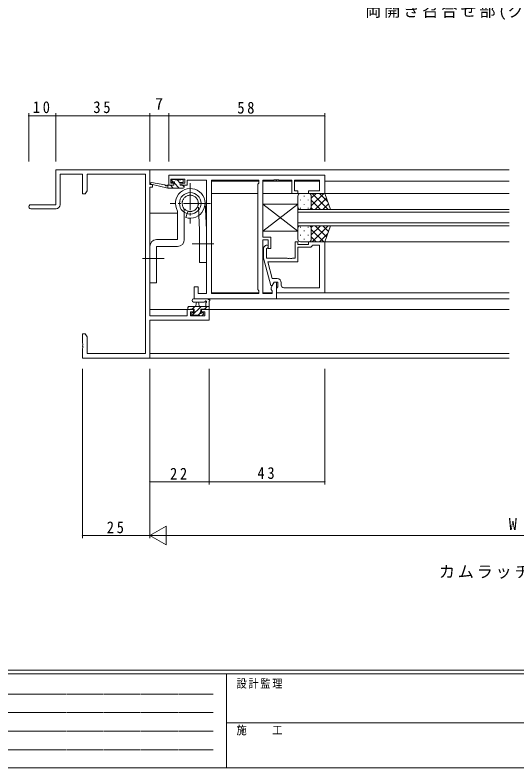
# Model space of a CAD drawing. Units: millimetres on the paper. Extents: x -397 to 397, y -282 to 282.
# Drawn here: x -214.9 to -28.3, y -282.1 to -2.2 of the extents above; entities that cross this region are included whole.
import ezdxf
from ezdxf.enums import TextEntityAlignment as Align

# ---------------------------------------------------------------- set-up
doc = ezdxf.new("R2010")
doc.units = ezdxf.units.MM
for name, pattern in [('USER1', [0.375, 0.25, -0.125]), ('USER2', [13, 10, -1, 1, -1]), ('USER4', [4, 3, -1])]:
    doc.linetypes.add(name, pattern=pattern)
for name, color, linetype, lineweight in [('0-1_YKK_ZWAK', 7, 'Continuous', 18), ('0-3_YKK_11', 7, 'Continuous', 18), ('0-4_YKK_12', 2, 'Continuous', 18), ('0-5_YKK_13', 4, 'Continuous', 18), ('0-6_YKK_D', 6, 'Continuous', 18)]:
    doc.layers.add(name, color=color, linetype=linetype, lineweight=lineweight)
doc.layers.add('0-2_USER1', color=7, linetype='Continuous')
doc.styles.add('ＭＳ ゴシック', font='')
doc.styles.get('ＭＳ ゴシック').set_extended_font_data('MS Gothic')

msp = doc.modelspace()

# ---------------------------------------------------------------- linework, layer by layer
at = {"layer": '0-1_YKK_ZWAK'}
for p, q in [((376.092, -245.7), (-393.908, -245.7)), ((338.292, -247.1), (-393.908, -247.1)), ((-136.308, -247.1), (-136.308, -282.1)), ((-136.308, -265.299), (-7.508, -265.299)), ((-393.908, -282.1), (338.292, -282.1))]:
    msp.add_line(p, q, dxfattribs=at)
at = {"layer": '0-1_YKK_ZWAK', "linetype": 'USER1'}
for p, q in [((-389.31, -254.612), (-141.117, -254.612)), ((-389.31, -261.541), (-141.117, -261.541)), ((-389.31, -268.47), (-141.117, -268.47)), ((-389.31, -275.398), (-141.117, -275.398))]:
    msp.add_line(p, q, dxfattribs=at)
at = {"layer": '0-3_YKK_11'}
for p, q in [((-199.759, -59.7), (-164.759, -59.7)), ((-199.759, -72.7), (-199.759, -59.7)), ((-198.129, -61.33), (-198.129, -72.7)), ((-189.759, -61.33), (-198.129, -61.33)), ((-189.759, -68.7), (-189.759, -61.33)), ((-188.129, -61.33), (-188.129, -67.609)), ((-166.389, -61.33), (-188.129, -61.33)), ((-166.389, -128.07), (-166.389, -61.33)), ((-164.759, -59.7), (-164.759, -65.2)), ((-157.759, -65.5), (-157.759, -61.7)), ((-157.759, -61.7), (-99.759, -61.7)), ((-156.959, -63.2), (-156.959, -64.7)), ((-151.759, -63.2), (-156.959, -63.2)), ((-151.759, -64.7), (-151.759, -63.2)), ((-150.959, -63.63), (-150.959, -64.43)), ((-143.759, -63.63), (-150.959, -63.63)), ((-143.759, -105.77), (-143.759, -63.63)), ((-141.829, -63.63), (-141.829, -105.77)), ((-124.259, -63.63), (-141.829, -63.63)), ((-141.829, -63.63), (-141.829, -105.77)), ((-124.259, -64.7), (-124.259, -63.63)), ((-122.759, -63.63), (-122.759, -84.8)), ((-118.717, -63.63), (-122.759, -63.63)), ((-118.534, -63.51), (-118.717, -63.63)), ((-117.984, -63.51), (-118.534, -63.51)), ((-117.801, -63.63), (-117.984, -63.51)), ((-117.717, -63.63), (-117.801, -63.63)), ((-117.534, -63.51), (-117.717, -63.63)), ((-116.984, -63.51), (-117.534, -63.51)), ((-116.801, -63.63), (-116.984, -63.51)), ((-111.959, -63.63), (-116.801, -63.63)), ((-111.959, -68.5), (-111.959, -63.63)), ((-110.959, -63.63), (-110.959, -67.5)), ((-101.689, -63.63), (-110.959, -63.63)), ((-101.689, -67.5), (-101.689, -63.63)), ((-99.759, -61.7), (-99.759, -68.5)), ((-164.759, -65.2), (-163.759, -65.2)), ((-164.759, -66.2), (-164.759, -113.97)), ((-163.759, -66.2), (-164.759, -66.2)), ((-163.759, -65.2), (-163.759, -66.2)), ((-155.859, -65.5), (-157.759, -65.5)), ((-156.959, -64.7), (-155.859, -64.7)), ((-155.859, -64.7), (-155.859, -65.5)), ((-152.859, -64.7), (-151.759, -64.7)), ((-152.859, -65.5), (-152.859, -64.7)), ((-150.959, -65.5), (-152.859, -65.5)), ((-150.959, -64.43), (-150.959, -65.5)), ((-124.689, -65.13), (-124.259, -64.7)), ((-124.689, -104.27), (-124.689, -65.13)), ((-188.759, -68.7), (-189.759, -68.7)), ((-188.129, -67.609), (-188.759, -68.7)), ((-109.759, -68.5), (-111.959, -68.5)), ((-110.959, -67.5), (-109.759, -67.5)), ((-109.759, -67.5), (-109.759, -68.5)), ((-105.759, -67.5), (-101.689, -67.5)), ((-105.759, -68.5), (-105.759, -67.5)), ((-99.759, -68.5), (-105.759, -68.5)), ((-209.009, -72.7), (-199.759, -72.7)), ((-199.629, -74.2), (-209.009, -74.2)), ((-122.759, -84.8), (-119.759, -84.8)), ((-122.759, -85.8), (-122.759, -105.77)), ((-120.759, -85.8), (-122.759, -85.8)), ((-120.759, -89), (-120.759, -85.8)), ((-119.759, -84.8), (-119.759, -89)), ((-110.759, -86.5), (-110.759, -92.6)), ((-109.759, -86.5), (-110.759, -86.5)), ((-109.759, -87.5), (-109.759, -86.5)), ((-105.759, -86.5), (-105.759, -87.5)), ((-99.759, -86.5), (-105.759, -86.5)), ((-99.759, -105.5), (-99.759, -86.5)), ((-121.783, -87.876), (-122.559, -88.651)), ((-122.559, -88.651), (-122.559, -92.597)), ((-121.359, -89.149), (-120.935, -88.724)), ((-121.359, -92.6), (-121.359, -89.149)), ((-119.759, -89), (-120.759, -89)), ((-105.759, -87.5), (-109.759, -87.5)), ((-109.759, -88.5), (-104.959, -88.5)), ((-109.759, -93.9), (-109.759, -88.5)), ((-104.959, -88.5), (-104.459, -88)), ((-104.459, -88), (-104.259, -87.8)), ((-104.259, -87.8), (-101.689, -87.8)), ((-101.689, -87.8), (-101.689, -103.57)), ((-101.689, -87.8), (-101.689, -103.57)), ((-122.559, -92.597), (-119.852, -102.7)), ((-113.717, -92.6), (-121.359, -92.6)), ((-120.968, -93.9), (-109.759, -93.9)), ((-119.279, -100.2), (-120.968, -93.9)), ((-113.534, -92.72), (-113.717, -92.6)), ((-112.984, -92.72), (-113.534, -92.72)), ((-112.801, -92.6), (-112.984, -92.72)), ((-112.717, -92.6), (-112.801, -92.6)), ((-112.534, -92.72), (-112.717, -92.6)), ((-111.984, -92.72), (-112.534, -92.72)), ((-111.801, -92.6), (-111.984, -92.72)), ((-110.759, -92.6), (-111.801, -92.6)), ((-117.459, -100.2), (-119.279, -100.2)), ((-148.259, -103.2), (-146.759, -103.2)), ((-148.259, -107.7), (-148.259, -103.2)), ((-146.759, -103.2), (-146.759, -105.77)), ((-119.852, -102.7), (-119.252, -102.7)), ((-119.689, -103.457), (-118.559, -101.5)), ((-119.689, -104.27), (-119.689, -103.457)), ((-119.252, -102.7), (-118.559, -101.5)), ((-118.559, -101.5), (-117.759, -101.5)), ((-118.559, -101.5), (-117.259, -101.5)), ((-117.759, -101.5), (-117.759, -107.7)), ((-117.459, -103.5), (-117.759, -103.8)), ((-117.259, -103.3), (-117.459, -103.5)), ((-117.259, -101.5), (-117.259, -103.3)), ((-115.959, -102.57), (-115.959, -101.7)), ((-146.759, -105.77), (-143.759, -105.77)), ((-141.829, -105.77), (-124.259, -105.77)), ((-124.259, -104.7), (-124.689, -104.27)), ((-124.259, -105.77), (-124.259, -104.7)), ((-122.759, -105.77), (-119.259, -105.77)), ((-119.259, -104.7), (-119.689, -104.27)), ((-119.259, -105.77), (-119.259, -104.7)), ((-117.759, -103.8), (-117.759, -105.5)), ((-117.759, -105.5), (-99.759, -105.5)), ((-101.689, -103.57), (-114.959, -103.57)), ((-117.759, -107.7), (-148.259, -107.7)), ((-150.859, -111.7), (-148.559, -111.7)), ((-150.859, -113.97), (-150.859, -111.7)), ((-148.559, -111.7), (-148.559, -112.5)), ((-145.559, -111.7), (-142.759, -111.7)), ((-145.559, -112.5), (-145.559, -111.7)), ((-142.759, -111.7), (-142.759, -115.6)), ((-164.759, -113.97), (-150.859, -113.97)), ((-149.659, -112.5), (-149.659, -113.97)), ((-148.559, -112.5), (-149.659, -112.5)), ((-149.659, -113.97), (-144.389, -113.97)), ((-144.389, -112.5), (-145.559, -112.5)), ((-144.389, -113.97), (-144.389, -112.5)), ((-164.759, -115.6), (-164.759, -129.7)), ((-142.759, -115.6), (-164.759, -115.6)), ((-189.759, -120.7), (-188.759, -120.7)), ((-189.759, -124.242), (-189.759, -120.7)), ((-188.759, -120.7), (-188.129, -121.791)), ((-188.129, -121.791), (-188.129, -128.07)), ((-189.639, -124.425), (-189.759, -124.242)), ((-189.759, -125.158), (-189.639, -124.975)), ((-189.759, -125.242), (-189.759, -125.158)), ((-189.639, -125.425), (-189.759, -125.242)), ((-189.639, -124.975), (-189.639, -124.425)), ((-189.639, -125.975), (-189.639, -125.425)), ((-189.759, -126.158), (-189.639, -125.975)), ((-189.759, -129.7), (-189.759, -126.158)), ((-188.129, -128.07), (-166.389, -128.07)), ((-164.759, -129.7), (-189.759, -129.7))]:
    msp.add_line(p, q, dxfattribs=at)
for centre, radius, start, end in [((-209.009, -73.45), 0.75, 89.99999, 270.00001), ((-199.629, -72.7), 1.5, 270.00001, 359.99999), ((-121.359, -88.3), 0.6, 314.99999, 135.00001), ((-117.459, -101.7), 1.5, 0.00001, 89.99999), ((-114.959, -102.57), 1, 180.00001, 269.99999)]:
    msp.add_arc(centre, radius, start, end, dxfattribs=at)
at = {"layer": '0-4_YKK_12'}
for p, q in [((-165.059, -59.7), (-31.259, -59.7)), ((-141.829, -63.9), (-141.829, -105.47)), ((-141.829, -63.9), (-124.261, -63.9)), ((-122.758, -63.9), (-111.961, -63.9)), ((-110.958, -63.9), (-101.691, -63.9)), ((-99.759, -63.9), (-31.259, -63.9)), ((-164.259, -65.107), (-164.259, -65.2)), ((-141.829, -68.5), (-124.689, -68.5)), ((-122.759, -68.5), (-31.259, -68.5)), ((-109.76, -74.501), (-31.259, -74.501)), ((-109.76, -80.501), (-109.76, -74.501)), ((-31.259, -75.501), (-109.76, -75.501)), ((-164.759, -75.9), (-154.46, -75.9)), ((-144.071, -75.9), (-143.759, -75.9)), ((-109.76, -79.501), (-31.259, -79.501)), ((-31.259, -80.501), (-109.76, -80.501)), ((-100.259, -86.5), (-31.259, -86.5)), ((-141.829, -105.5), (-124.261, -105.5)), ((-122.758, -105.5), (-119.261, -105.5)), ((-117.759, -105.5), (-31.259, -105.5)), ((-141.829, -107.7), (-31.259, -107.7)), ((-164.759, -111.7), (-148.259, -111.7)), ((-145.859, -111.7), (-31.259, -111.7)), ((-164.759, -128.07), (-31.259, -128.07)), ((-165.059, -129.7), (-31.259, -129.7))]:
    msp.add_line(p, q, dxfattribs=at)
at = {"layer": '0-5_YKK_13'}
for p, q in [((-156.373, -63.388), (-156.873, -63.888)), ((-156.074, -64.268), (-156.664, -63.678)), ((-155.561, -63.3), (-156.161, -63.3)), ((-153.361, -63.5), (-155.361, -63.5)), ((-153.461, -64.636), (-154.597, -63.5)), ((-152.661, -63.3), (-153.161, -63.3)), ((-152.4, -63.451), (-152.513, -63.339)), ((-152.361, -64.1), (-152.361, -63.6)), ((-158.059, -66.5), (-164.325, -65.093)), ((-159.172, -65.32), (-164.211, -64.504)), ((-158.059, -65.5), (-158.146, -65.486)), ((-158.059, -66.5), (-158.059, -65.5)), ((-155.861, -65.5), (-158.059, -65.5)), ((-152.361, -66.5), (-158.059, -66.5)), ((-156.087, -66.5), (-157.087, -65.5)), ((-156.661, -64.4), (-156.322, -64.4)), ((-155.861, -64.861), (-155.861, -65.5)), ((-153.842, -66.5), (-155.729, -64.613)), ((-153.461, -64.4), (-152.661, -64.4)), ((-153.461, -65.5), (-153.461, -64.4)), ((-152.361, -65.5), (-153.461, -65.5)), ((-152.061, -66.036), (-152.597, -65.5)), ((-152.061, -66.2), (-152.061, -65.8)), ((-109.759, -73.501), (-109.759, -69.501)), ((-108.759, -68.501), (-105.759, -68.501)), ((-107.396, -69.421), (-107.396, -69.621)), ((-99.759, -68.501), (-105.759, -68.501)), ((-104.759, -70.292), (-102.967, -68.501)), ((-104.759, -73.121), (-100.139, -68.501)), ((-104.759, -69.501), (-104.759, -73.101)), ((-104.759, -69.901), (-104.759, -73.501)), ((-104.491, -68.501), (-98.491, -74.501)), ((-101.662, -68.501), (-98.702, -71.461)), ((-97.616, -74.501), (-99.759, -68.501)), ((-144.266, -71.927), (-143.762, -82.076)), ((-109.759, -72.5), (-122.759, -72.5)), ((-122.759, -82.5), (-109.759, -72.5)), ((-122.759, -72.5), (-122.759, -82.5)), ((-109.759, -82.5), (-122.759, -72.5)), ((-109.759, -72.5), (-122.759, -72.5)), ((-122.759, -72.5), (-122.759, -82.5)), ((-109.759, -72.5), (-122.759, -82.5)), ((-109.759, -82.5), (-122.759, -72.5)), ((-109.759, -72.5), (-109.759, -82.5)), ((-109.759, -72.5), (-109.759, -82.5)), ((-108.811, -70.836), (-108.811, -71.036)), ((-107.396, -72.451), (-107.396, -72.651)), ((-105.981, -70.836), (-105.981, -71.036)), ((-104.759, -71.061), (-101.319, -74.501)), ((-103.311, -74.501), (-99.115, -70.305)), ((-100.482, -74.501), (-98.37, -72.389)), ((-151.958, -85.7), (-151.958, -75.541)), ((-108.811, -73.866), (-108.811, -74.066)), ((-105.759, -74.501), (-108.759, -74.501)), ((-105.981, -73.866), (-105.981, -74.066)), ((-105.759, -74.501), (-97.616, -74.501)), ((-104.816, -73.832), (-104.148, -74.501)), ((-150.898, -76.034), (-151.459, -77.431)), ((-146.259, -82.2), (-146.521, -76.646)), ((-108.811, -81.136), (-108.811, -80.936)), ((-105.759, -80.501), (-108.759, -80.501)), ((-105.981, -81.136), (-105.981, -80.936)), ((-97.616, -80.501), (-105.759, -80.501)), ((-104.816, -81.169), (-104.148, -80.501)), ((-104.759, -83.94), (-101.319, -80.501)), ((-104.491, -86.501), (-98.491, -80.501)), ((-103.311, -80.501), (-99.115, -84.696)), ((-100.482, -80.501), (-98.37, -82.612)), ((-97.616, -80.501), (-99.759, -86.501)), ((-146.259, -94.2), (-146.259, -82.2)), ((-143.762, -82.076), (-143.759, -94.2)), ((-109.759, -82.5), (-122.759, -82.5)), ((-122.759, -82.5), (-109.759, -82.5)), ((-109.759, -81.501), (-109.759, -85.501)), ((-108.811, -84.166), (-108.811, -83.966)), ((-107.396, -82.551), (-107.396, -82.351)), ((-105.981, -84.166), (-105.981, -83.966)), ((-104.759, -85.101), (-104.759, -81.501)), ((-104.759, -81.88), (-100.139, -86.501)), ((-104.759, -85.501), (-104.759, -81.901)), ((-101.662, -86.501), (-98.702, -83.54)), ((-108.759, -86.501), (-105.759, -86.501)), ((-107.396, -85.581), (-107.396, -85.381)), ((-99.759, -86.501), (-105.759, -86.501)), ((-104.759, -84.709), (-102.967, -86.501)), ((-162.259, -88.2), (-154.458, -88.2)), ((-162.259, -101.7), (-162.259, -88.2)), ((-143.759, -94.2), (-146.259, -94.2)), ((-148.487, -107.7), (-143.325, -107.7)), ((-148.487, -108.9), (-144.526, -108.903)), ((-142.759, -111.4), (-142.759, -108.72)), ((-150.659, -110.911), (-150.249, -110.5)), ((-150.659, -110.8), (-150.659, -111.4)), ((-142.759, -110.5), (-150.359, -110.5)), ((-150.359, -111.7), (-149.759, -111.7)), ((-149.559, -111.5), (-148.259, -111.5)), ((-149.246, -113.987), (-145.758, -110.5)), ((-149.003, -111.5), (-148.003, -110.5)), ((-148.259, -111.5), (-148.259, -112.9)), ((-147.659, -110.5), (-147.557, -109.356)), ((-146.459, -110.5), (-146.561, -109.356)), ((-145.859, -111.5), (-143.859, -111.5)), ((-145.859, -112.439), (-145.859, -111.5)), ((-144.513, -111.5), (-143.513, -110.5)), ((-143.959, -109.32), (-143.959, -110.5)), ((-143.659, -111.7), (-143.059, -111.7)), ((-149.459, -113.2), (-149.459, -113.7)), ((-148.259, -112.9), (-149.159, -112.9)), ((-149.159, -114), (-148.659, -114)), ((-148.459, -113.8), (-146.359, -113.8)), ((-146.813, -113.8), (-146.061, -113.048)), ((-146.159, -114), (-145.559, -114)), ((-145.059, -112.9), (-145.398, -112.9)), ((-145.347, -113.912), (-144.847, -113.412))]:
    msp.add_line(p, q, dxfattribs=at)
at = {"layer": '0-5_YKK_13', "linetype": 'USER2'}
for p, q in [((-149.759, -64.7), (-149.759, -79.7)), ((-142.259, -72.2), (-157.259, -72.2)), ((-141.008, -87.2), (-149.01, -87.2)), ((-159.508, -92.701), (-167.51, -92.701))]:
    msp.add_line(p, q, dxfattribs=at)
at = {"layer": '0-5_YKK_13', "linetype": 'USER4'}
for p, q in [((-146.521, -76.646), (-146.737, -72.057)), ((-151.958, -75.541), (-151.958, -75.106)), ((-150.533, -75.124), (-150.898, -76.034))]:
    msp.add_line(p, q, dxfattribs=at)
at = {"layer": '0-5_YKK_13'}
for points in [[(-154.458, -75.058), (-154.458, -85.7), (-162.259, -85.7)], [(-164.759, -88.2), (-164.759, -101.7), (-162.259, -101.7)]]:
    msp.add_lwpolyline(points, dxfattribs=at)
msp.add_circle((-149.759, -72.2), 4, dxfattribs=at)
at = {"layer": '0-5_YKK_13', "linetype": 'USER4'}
msp.add_circle((-149.759, -72.2), 3, dxfattribs=at)
at = {"layer": '0-5_YKK_13'}
for centre, radius, start, end in [((-156.661, -64.1), 0.3, 135, 270), ((-156.161, -63.6), 0.3, 90, 135), ((-156.322, -64.1), 0.3, 270, 326.94427), ((-155.861, -64.4), 0.25, 303.05573, 146.94427), ((-155.561, -63.5), 0.2, 0, 90), ((-153.161, -63.5), 0.2, 90, 180), ((-152.661, -63.6), 0.3, 0, 90), ((-152.661, -64.1), 0.3, 270, 0), ((-164.259, -64.8), 0.3, 80.80246, 257.34138), ((-159.22, -65.616), 0.3, 20.80246, 80.80246), ((-158.659, -65.403), 0.3, 200.80246, 320.80246), ((-158.194, -65.782), 0.3, 80.80246, 140.80246), ((-155.561, -64.861), 0.3, 123.05573, 180), ((-149.759, -72.2), 5.5, 251.99529, 211.3077), ((-152.361, -65.8), 0.3, 0, 90), ((-152.361, -66.2), 0.3, 270, 0), ((-108.759, -69.501), 1, 90, 180), ((-105.759, -69.501), 1, 0, 90), ((-105.759, -69.501), 1, 0, 90), ((-108.759, -73.501), 1, 180, 270), ((-105.759, -73.501), 1, 270, 0), ((-105.759, -73.501), 1, 270, 0), ((-108.759, -81.501), 1, 90, 180), ((-105.759, -81.501), 1, 0, 90), ((-105.759, -81.501), 1, 0, 90), ((-162.259, -88.2), 2.5, 90, 180), ((-154.458, -85.7), 2.5, 270, 0), ((-108.759, -85.501), 1, 180, 270), ((-105.759, -85.501), 1, 270, 0), ((-105.759, -85.501), 1, 270, 0), ((-148.487, -108.3), 0.6, 89.95977, 269.95977), ((-147.059, -109.4), 0.5, 5.09207, 174.90793), ((-144.526, -108.603), 0.3, 269.95977, 340.81024), ((-143.959, -108.8), 0.3, 300, 160.81024), ((-143.659, -109.32), 0.3, 120, 180), ((-143.325, -108), 0.3, 40.52878, 90), ((-142.869, -107.61), 0.3, 220.52878, 280.52878), ((-142.759, -108.2), 0.3, 300, 100.52878), ((-142.459, -108.72), 0.3, 120, 180), ((-150.359, -110.8), 0.3, 90, 180), ((-150.359, -111.4), 0.3, 180, 270), ((-149.759, -111.5), 0.2, 270, 0), ((-143.659, -111.5), 0.2, 180, 270), ((-143.059, -111.4), 0.3, 270, 0), ((-149.159, -113.2), 0.3, 90, 180), ((-149.159, -113.7), 0.3, 180, 270), ((-148.659, -113.8), 0.2, 270, 0), ((-146.159, -113.8), 0.2, 180, 270), ((-145.859, -112.9), 0.25, 123.05573, 326.94427), ((-146.159, -112.439), 0.3, 303.05573, 0), ((-145.398, -113.2), 0.3, 90, 146.94427), ((-145.559, -113.7), 0.3, 270, 315), ((-145.059, -113.2), 0.3, 315, 90)]:
    msp.add_arc(centre, radius, start, end, dxfattribs=at)
at = {"layer": '0-5_YKK_13', "linetype": 'USER4'}
for centre, radius, start, end in [((-149.759, -72.2), 3.025, 255.18169, 211.7314), ((-154.458, -75.106), 2.5, 0, 31.7314)]:
    msp.add_arc(centre, radius, start, end, dxfattribs=at)
at = {"layer": '0-6_YKK_D'}
for p, q in [((-209.759, -56.7), (-209.759, -38.7)), ((-199.759, -56.7), (-199.759, -38.7)), ((-199.759, -56.7), (-199.759, -38.7)), ((-164.759, -56.7), (-164.759, -38.7)), ((-164.759, -56.7), (-164.759, -38.7)), ((-157.759, -56.7), (-157.759, -38.7)), ((-157.759, -56.7), (-157.759, -38.7)), ((-99.759, -56.7), (-99.759, -38.7)), ((-199.759, -39.7), (-209.759, -39.7)), ((-164.759, -39.7), (-199.759, -39.7)), ((-157.759, -39.7), (-164.759, -39.7)), ((-99.759, -39.7), (-157.759, -39.7)), ((-189.759, -133.7), (-189.759, -196.7)), ((-164.759, -133.7), (-164.759, -196.7)), ((-164.759, -133.7), (-164.759, -176.7)), ((-142.759, -133.7), (-142.759, -176.7)), ((-142.759, -133.7), (-142.759, -176.7)), ((-99.759, -133.7), (-99.759, -176.7)), ((-164.759, -159.7), (-164.759, -196.7)), ((-142.759, -175.7), (-164.759, -175.7)), ((-99.759, -175.7), (-142.759, -175.7)), ((-164.759, -195.7), (-158.697, -192.2)), ((-158.697, -199.2), (-158.697, -192.2)), ((-189.759, -195.7), (-164.759, -195.7)), ((-164.759, -195.7), (-152.635, -195.7)), ((-164.759, -195.7), (-158.697, -199.2)), ((98.241, -195.7), (-157.759, -195.7))]:
    msp.add_line(p, q, dxfattribs=at)
for centre, start, end in [((-209.759, -39.7), 0, 180), ((-209.759, -39.7), 180, 0), ((-199.759, -39.7), 0, 180), ((-199.759, -39.7), 0, 180), ((-199.759, -39.7), 180, 0), ((-199.759, -39.7), 180, 0), ((-164.759, -39.7), 0, 180), ((-164.759, -39.7), 0, 180), ((-164.759, -39.7), 180, 0), ((-164.759, -39.7), 180, 0), ((-157.759, -39.7), 0, 180), ((-157.759, -39.7), 0, 180), ((-157.759, -39.7), 180, 0), ((-157.759, -39.7), 180, 0), ((-99.759, -39.7), 0, 180), ((-99.759, -39.7), 180, 0), ((-164.759, -175.7), 0, 180), ((-164.759, -175.7), 180, 0), ((-142.759, -175.7), 0, 180), ((-142.759, -175.7), 0, 180), ((-142.759, -175.7), 180, 0), ((-142.759, -175.7), 180, 0), ((-99.759, -175.7), 0, 180), ((-99.759, -175.7), 180, 0), ((-189.759, -195.7), 0, 180), ((-189.759, -195.7), 180, 0)]:
    msp.add_arc(centre, 0.106, start, end, dxfattribs=at)

# ---------------------------------------------------------------- texts
at = {"layer": '0-1_YKK_ZWAK', "char_height": 3.079, "attachment_point": 7, "style": 'ＭＳ ゴシック'}
for s, insert in [('\\T1.17;\\W0.9;設計監理', (-132.539, -252.633)), ('\\T1.17;\\W0.9;施\u3000\u3000工', (-132.539, -269.954))]:
    msp.add_mtext(s, dxfattribs=dict(at, insert=insert))
at = {"layer": '0-2_USER1', "char_height": 4.399, "attachment_point": 7, "style": 'ＭＳ ゴシック'}
for s, insert in [('\\T1.18;両開き召合せ部(グレモンハンドル)', (-84.763, -3.938)), ('\\T1.17;カムラッチハンドル', (-57.35, -211.767))]:
    msp.add_mtext(s, dxfattribs=dict(at, insert=insert))
at = {"layer": '0-6_YKK_D', "color": 7, "style": 'ＭＳ ゴシック'}
for s, p in [('7', (-162.859, -38.7)), ('W', (-31.359, -194.9))]:
    msp.add_text(s, height=4.399, dxfattribs=at).set_placement(p, align=Align.BOTTOM_LEFT)
at = {"layer": '0-6_YKK_D', "color": 7, "char_height": 4.399, "attachment_point": 7, "style": 'ＭＳ ゴシック'}
for s, insert in [('\\T1.37;\\W0.9;10', (-208.279, -38.7)), ('\\T1.37;\\W0.9;35', (-185.779, -38.7)), ('\\T1.37;\\W0.9;58', (-132.279, -38.9)), ('\\T1.37;\\W0.9;22', (-157.279, -174.9)), ('\\T1.37;\\W0.9;43', (-124.779, -174.7)), ('\\T1.37;\\W0.9;25', (-180.779, -194.9))]:
    msp.add_mtext(s, dxfattribs=dict(at, insert=insert))

doc.saveas('drawing.dxf')
